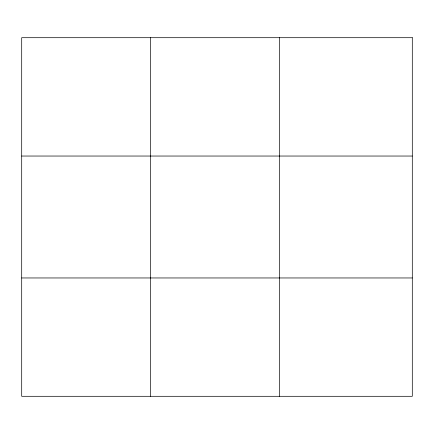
<?xml version="1.0" encoding="UTF-8"?>
<svg xmlns="http://www.w3.org/2000/svg" width="434" height="434" viewBox="0 0 434 434"><rect width="100%" height="100%" fill="white"/><g stroke="black" fill="none" stroke-linecap="round" stroke-linejoin="round"><path stroke-width="0.65" d="M150.598 37.698L150.598 396.302M279.496 37.698L279.496 396.302M21.7 156.039L412.3 156.039M21.7 277.961L412.3 277.961M412.3 37.698L412.3 396.302L21.7 396.302L21.7 37.698L412.3 37.698"/></g></svg>
